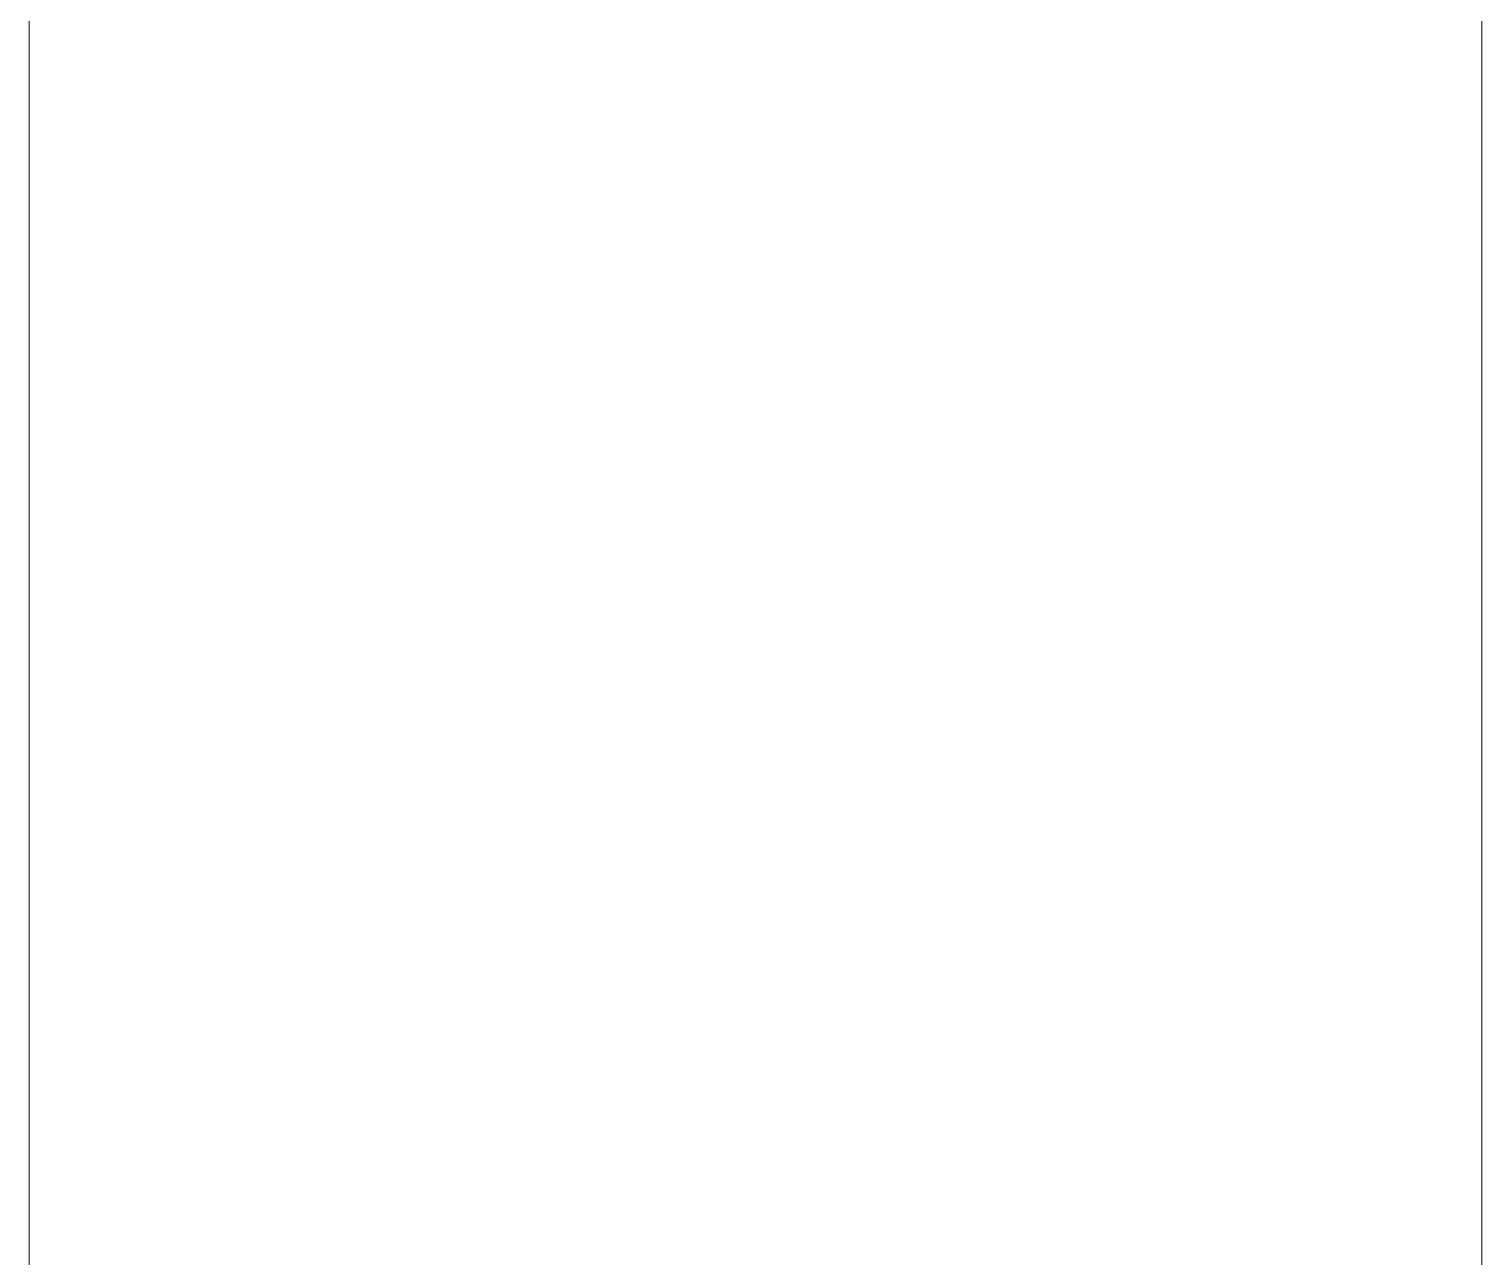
# Model space of a CAD drawing. Header units: millimetres. Extents: x -48147 to 1414029, y -496296 to 18123.
# Drawn here: x 1377438.08 to 1377471.07, y -490250.62 to -490222.73 of the extents above; entities that cross this region are included whole.
import ezdxf

# ---------------------------------------------------------------- set-up
doc = ezdxf.new("R2010")
doc.units = ezdxf.units.MM
doc.header["$MEASUREMENT"] = 0
doc.linetypes.add('Wipeout_Contour', pattern=[1000, 0, -1000])
doc.layers.add('New_A-35-M_FFE_Sanitary', color=7, linetype='Continuous')
doc.layers.add('New_A-35-M_FFE_Sanitary_Pen_No__64', color=7, linetype='Continuous', lineweight=20, true_color=0x606060)

# ---------------------------------------------------------------- blocks, each defined once
blk = doc.blocks.new('Section Elem_192_2', base_point=(1372878.996, -490836.732))
at = {"color": 254, "linetype": 'Wipeout_Contour', "lineweight": 0, "ltscale": 5848398.447599839}
blk.add_wipeout([(1377469.929, -490219.442), (1377466.446, -490219.177), (1377466.446, -490222.732), (1377469.929, -490222.732)], dxfattribs=at).dxf.layer = 'New_A-35-M_FFE_Sanitary'
at = {"color": 254, "linetype": 'Wipeout_Contour', "lineweight": 0, "ltscale": 5848287.741851012}
blk.add_wipeout([(1377439.445, -490219.416), (1377438.079, -490219.725), (1377438.079, -490222.732), (1377439.445, -490222.732)], dxfattribs=at).dxf.layer = 'New_A-35-M_FFE_Sanitary'
at = {"color": 254, "linetype": 'Wipeout_Contour', "lineweight": 0, "ltscale": 5848381.759810004}
blk.add_wipeout([(1377466.446, -490219.177), (1377461.156, -490218.997), (1377461.156, -490222.732), (1377466.446, -490222.732)], dxfattribs=at).dxf.layer = 'New_A-35-M_FFE_Sanitary'
at = {"color": 254, "linetype": 'Wipeout_Contour', "lineweight": 0, "ltscale": 5848411.508826317}
blk.add_wipeout([(1377471.074, -490222.732), (1377469.929, -490222.732), (1377469.929, -490226.022), (1377471.074, -490225.711)], dxfattribs=at).dxf.layer = 'New_A-35-M_FFE_Sanitary'
at = {"layer": 'New_A-35-M_FFE_Sanitary_Pen_No__64', "linetype": 'Continuous'}
blk.add_line((1377471.074, -490222.732), (1377471.074, -490219.753), dxfattribs=at)
at = {"color": 254, "linetype": 'Wipeout_Contour', "lineweight": 0, "ltscale": 5848359.845177555}
blk.add_wipeout([(1377461.156, -490218.997), (1377454.865, -490218.93), (1377454.865, -490222.732), (1377461.156, -490222.732)], dxfattribs=at).dxf.layer = 'New_A-35-M_FFE_Sanitary'
at = {"color": 254, "linetype": 'Wipeout_Contour', "lineweight": 0, "ltscale": 5848402.987993745}
blk.add_wipeout([(1377469.929, -490222.732), (1377466.446, -490222.732), (1377466.446, -490226.288), (1377469.929, -490226.022)], dxfattribs=at).dxf.layer = 'New_A-35-M_FFE_Sanitary'
at = {"color": 254, "linetype": 'Wipeout_Contour', "lineweight": 0, "ltscale": 5848336.049110056}
blk.add_wipeout([(1377454.865, -490218.93), (1377448.53, -490218.986), (1377448.53, -490222.732), (1377454.865, -490222.732)], dxfattribs=at).dxf.layer = 'New_A-35-M_FFE_Sanitary'
at = {"color": 254, "linetype": 'Wipeout_Contour', "lineweight": 0, "ltscale": 5848386.616998613}
blk.add_wipeout([(1377466.446, -490222.732), (1377461.156, -490222.732), (1377461.156, -490226.468), (1377466.446, -490226.288)], dxfattribs=at).dxf.layer = 'New_A-35-M_FFE_Sanitary'
at = {"color": 254, "linetype": 'Wipeout_Contour', "lineweight": 0, "ltscale": 5848415.710310549}
blk.add_wipeout([(1377471.074, -490225.711), (1377469.929, -490226.022), (1377469.929, -490229.304), (1377471.074, -490228.683)], dxfattribs=at).dxf.layer = 'New_A-35-M_FFE_Sanitary'
at = {"layer": 'New_A-35-M_FFE_Sanitary_Pen_No__64', "linetype": 'Continuous'}
blk.add_line((1377471.074, -490225.711), (1377471.074, -490222.732), dxfattribs=at)
at = {"color": 254, "linetype": 'Wipeout_Contour', "lineweight": 0, "ltscale": 5848313.996192465}
blk.add_wipeout([(1377448.53, -490218.986), (1377443.115, -490219.157), (1377443.115, -490222.732), (1377448.53, -490222.732)], dxfattribs=at).dxf.layer = 'New_A-35-M_FFE_Sanitary'
at = {"color": 254, "linetype": 'Wipeout_Contour', "lineweight": 0, "ltscale": 5848364.888630542}
blk.add_wipeout([(1377461.156, -490222.732), (1377454.865, -490222.732), (1377454.865, -490226.535), (1377461.156, -490226.468)], dxfattribs=at).dxf.layer = 'New_A-35-M_FFE_Sanitary'
at = {"color": 254, "linetype": 'Wipeout_Contour', "lineweight": 0, "ltscale": 5848407.574753085}
blk.add_wipeout([(1377469.929, -490226.022), (1377466.446, -490226.288), (1377466.446, -490229.835), (1377469.929, -490229.304)], dxfattribs=at).dxf.layer = 'New_A-35-M_FFE_Sanitary'
at = {"color": 254, "linetype": 'Wipeout_Contour', "lineweight": 0, "ltscale": 5848341.101742331}
blk.add_wipeout([(1377454.865, -490222.732), (1377448.53, -490222.732), (1377448.53, -490226.479), (1377454.865, -490226.535)], dxfattribs=at).dxf.layer = 'New_A-35-M_FFE_Sanitary'
at = {"color": 254, "linetype": 'Wipeout_Contour', "lineweight": 0, "ltscale": 5848391.501404954}
blk.add_wipeout([(1377466.446, -490226.288), (1377461.156, -490226.468), (1377461.156, -490230.195), (1377466.446, -490229.835)], dxfattribs=at).dxf.layer = 'New_A-35-M_FFE_Sanitary'
at = {"color": 254, "linetype": 'Wipeout_Contour', "lineweight": 0, "ltscale": 5848419.896218313}
blk.add_wipeout([(1377471.074, -490228.683), (1377469.929, -490229.304), (1377469.929, -490232.571), (1377471.074, -490231.641)], dxfattribs=at).dxf.layer = 'New_A-35-M_FFE_Sanitary'
at = {"layer": 'New_A-35-M_FFE_Sanitary_Pen_No__64', "linetype": 'Continuous'}
blk.add_line((1377471.074, -490228.683), (1377471.074, -490225.711), dxfattribs=at)
at = {"color": 254, "linetype": 'Wipeout_Contour', "lineweight": 0, "ltscale": 5848318.875823108}
blk.add_wipeout([(1377448.53, -490222.732), (1377443.115, -490222.732), (1377443.115, -490226.308), (1377448.53, -490226.479)], dxfattribs=at).dxf.layer = 'New_A-35-M_FFE_Sanitary'
at = {"color": 254, "linetype": 'Wipeout_Contour', "lineweight": 0, "ltscale": 5848369.937953612}
blk.add_wipeout([(1377461.156, -490226.468), (1377454.865, -490226.535), (1377454.865, -490230.329), (1377461.156, -490230.195)], dxfattribs=at).dxf.layer = 'New_A-35-M_FFE_Sanitary'
at = {"color": 254, "linetype": 'Wipeout_Contour', "lineweight": 0, "ltscale": 5848412.144748248}
blk.add_wipeout([(1377469.929, -490229.304), (1377466.446, -490229.835), (1377466.446, -490233.365), (1377469.929, -490232.571)], dxfattribs=at).dxf.layer = 'New_A-35-M_FFE_Sanitary'
at = {"color": 254, "linetype": 'Wipeout_Contour', "lineweight": 0, "ltscale": 5848301.605574861}
blk.add_wipeout([(1377443.115, -490222.732), (1377439.445, -490222.732), (1377439.445, -490226.048), (1377443.115, -490226.308)], dxfattribs=at).dxf.layer = 'New_A-35-M_FFE_Sanitary'
at = {"color": 254, "linetype": 'Wipeout_Contour', "lineweight": 0, "ltscale": 5848346.158298871}
blk.add_wipeout([(1377454.865, -490226.535), (1377448.53, -490226.479), (1377448.53, -490230.217), (1377454.865, -490230.329)], dxfattribs=at).dxf.layer = 'New_A-35-M_FFE_Sanitary'
at = {"color": 254, "linetype": 'Wipeout_Contour', "lineweight": 0, "ltscale": 5848396.368127576}
blk.add_wipeout([(1377466.446, -490229.835), (1377461.156, -490230.195), (1377461.156, -490233.904), (1377466.446, -490233.365)], dxfattribs=at).dxf.layer = 'New_A-35-M_FFE_Sanitary'
at = {"color": 254, "linetype": 'Wipeout_Contour', "lineweight": 0, "ltscale": 5848424.056569789}
blk.add_wipeout([(1377471.074, -490231.641), (1377469.929, -490232.571), (1377469.929, -490235.813), (1377471.074, -490234.577)], dxfattribs=at).dxf.layer = 'New_A-35-M_FFE_Sanitary'
at = {"layer": 'New_A-35-M_FFE_Sanitary_Pen_No__64', "linetype": 'Continuous'}
blk.add_line((1377471.074, -490231.641), (1377471.074, -490228.683), dxfattribs=at)
at = {"color": 254, "linetype": 'Wipeout_Contour', "lineweight": 0, "ltscale": 5848291.919730621}
blk.add_wipeout([(1377439.445, -490222.732), (1377438.079, -490222.732), (1377438.079, -490225.74), (1377439.445, -490226.048)], dxfattribs=at).dxf.layer = 'New_A-35-M_FFE_Sanitary'
at = {"color": 254, "linetype": 'Wipeout_Contour', "lineweight": 0, "ltscale": 5848323.780836809}
blk.add_wipeout([(1377448.53, -490226.479), (1377443.115, -490226.308), (1377443.115, -490229.875), (1377448.53, -490230.217)], dxfattribs=at).dxf.layer = 'New_A-35-M_FFE_Sanitary'
at = {"color": 254, "linetype": 'Wipeout_Contour', "lineweight": 0, "ltscale": 5848374.96905479}
blk.add_wipeout([(1377461.156, -490230.195), (1377454.865, -490230.329), (1377454.865, -490234.104), (1377461.156, -490233.904)], dxfattribs=at).dxf.layer = 'New_A-35-M_FFE_Sanitary'
at = {"color": 254, "linetype": 'Wipeout_Contour', "lineweight": 0, "ltscale": 5848416.687017309}
blk.add_wipeout([(1377469.929, -490232.571), (1377466.446, -490233.365), (1377466.446, -490236.87), (1377469.929, -490235.813)], dxfattribs=at).dxf.layer = 'New_A-35-M_FFE_Sanitary'
at = {"layer": 'New_A-35-M_FFE_Sanitary_Pen_No__64', "linetype": 'Continuous'}
blk.add_line((1377438.079, -490222.732), (1377438.079, -490219.725), dxfattribs=at)
at = {"color": 254, "linetype": 'Wipeout_Contour', "lineweight": 0, "ltscale": 5848306.223189465}
blk.add_wipeout([(1377443.115, -490226.308), (1377439.445, -490226.048), (1377439.445, -490229.357), (1377443.115, -490229.875)], dxfattribs=at).dxf.layer = 'New_A-35-M_FFE_Sanitary'
at = {"color": 254, "linetype": 'Wipeout_Contour', "lineweight": 0, "ltscale": 5848351.196608572}
blk.add_wipeout([(1377454.865, -490230.329), (1377448.53, -490230.217), (1377448.53, -490233.936), (1377454.865, -490234.104)], dxfattribs=at).dxf.layer = 'New_A-35-M_FFE_Sanitary'
at = {"color": 254, "linetype": 'Wipeout_Contour', "lineweight": 0, "ltscale": 5848401.205453416}
blk.add_wipeout([(1377466.446, -490233.365), (1377461.156, -490233.904), (1377461.156, -490237.586), (1377466.446, -490236.87)], dxfattribs=at).dxf.layer = 'New_A-35-M_FFE_Sanitary'
at = {"color": 254, "linetype": 'Wipeout_Contour', "lineweight": 0, "ltscale": 5848428.181417258}
blk.add_wipeout([(1377471.074, -490234.577), (1377469.929, -490235.813), (1377469.929, -490239.024), (1377471.074, -490237.484)], dxfattribs=at).dxf.layer = 'New_A-35-M_FFE_Sanitary'
at = {"layer": 'New_A-35-M_FFE_Sanitary_Pen_No__64', "linetype": 'Continuous'}
blk.add_line((1377471.074, -490234.577), (1377471.074, -490231.641), dxfattribs=at)
at = {"color": 254, "linetype": 'Wipeout_Contour', "lineweight": 0, "ltscale": 5848296.157638669}
blk.add_wipeout([(1377439.445, -490226.048), (1377438.079, -490225.74), (1377438.079, -490228.74), (1377439.445, -490229.357)], dxfattribs=at).dxf.layer = 'New_A-35-M_FFE_Sanitary'
at = {"color": 254, "linetype": 'Wipeout_Contour', "lineweight": 0, "ltscale": 5848328.668101441}
blk.add_wipeout([(1377448.53, -490230.217), (1377443.115, -490229.875), (1377443.115, -490233.425), (1377448.53, -490233.936)], dxfattribs=at).dxf.layer = 'New_A-35-M_FFE_Sanitary'
at = {"color": 254, "linetype": 'Wipeout_Contour', "lineweight": 0, "ltscale": 5848379.969814037}
blk.add_wipeout([(1377461.156, -490233.904), (1377454.865, -490234.104), (1377454.865, -490237.852), (1377461.156, -490237.586)], dxfattribs=at).dxf.layer = 'New_A-35-M_FFE_Sanitary'
at = {"color": 254, "linetype": 'Wipeout_Contour', "lineweight": 0, "ltscale": 5848421.190653518}
blk.add_wipeout([(1377469.929, -490235.813), (1377466.446, -490236.87), (1377466.446, -490240.34), (1377469.929, -490239.024)], dxfattribs=at).dxf.layer = 'New_A-35-M_FFE_Sanitary'
at = {"layer": 'New_A-35-M_FFE_Sanitary_Pen_No__64', "linetype": 'Continuous'}
blk.add_line((1377438.079, -490225.74), (1377438.079, -490222.732), dxfattribs=at)
at = {"color": 254, "linetype": 'Wipeout_Contour', "lineweight": 0, "ltscale": 5848310.823945595}
blk.add_wipeout([(1377443.115, -490229.875), (1377439.445, -490229.357), (1377439.445, -490232.649), (1377443.115, -490233.425)], dxfattribs=at).dxf.layer = 'New_A-35-M_FFE_Sanitary'
at = {"color": 254, "linetype": 'Wipeout_Contour', "lineweight": 0, "ltscale": 5848356.204533763}
blk.add_wipeout([(1377454.865, -490234.104), (1377448.53, -490233.936), (1377448.53, -490237.629), (1377454.865, -490237.852)], dxfattribs=at).dxf.layer = 'New_A-35-M_FFE_Sanitary'
at = {"color": 254, "linetype": 'Wipeout_Contour', "lineweight": 0, "ltscale": 5848406.001737974}
blk.add_wipeout([(1377466.446, -490236.87), (1377461.156, -490237.586), (1377461.156, -490241.232), (1377466.446, -490240.34)], dxfattribs=at).dxf.layer = 'New_A-35-M_FFE_Sanitary'
at = {"color": 254, "linetype": 'Wipeout_Contour', "lineweight": 0, "ltscale": 5848432.26087886}
blk.add_wipeout([(1377471.074, -490237.484), (1377469.929, -490239.024), (1377469.929, -490242.196), (1377471.074, -490240.356)], dxfattribs=at).dxf.layer = 'New_A-35-M_FFE_Sanitary'
at = {"layer": 'New_A-35-M_FFE_Sanitary_Pen_No__64', "linetype": 'Continuous'}
blk.add_line((1377471.074, -490237.484), (1377471.074, -490234.577), dxfattribs=at)
at = {"color": 254, "linetype": 'Wipeout_Contour', "lineweight": 0, "ltscale": 5848300.379855829}
blk.add_wipeout([(1377439.445, -490229.357), (1377438.079, -490228.74), (1377438.079, -490231.725), (1377439.445, -490232.649)], dxfattribs=at).dxf.layer = 'New_A-35-M_FFE_Sanitary'
at = {"color": 254, "linetype": 'Wipeout_Contour', "lineweight": 0, "ltscale": 5848333.525852625}
blk.add_wipeout([(1377448.53, -490233.936), (1377443.115, -490233.425), (1377443.115, -490236.949), (1377448.53, -490237.629)], dxfattribs=at).dxf.layer = 'New_A-35-M_FFE_Sanitary'
at = {"color": 254, "linetype": 'Wipeout_Contour', "lineweight": 0, "ltscale": 5848384.928184114}
blk.add_wipeout([(1377461.156, -490237.586), (1377454.865, -490237.852), (1377454.865, -490241.564), (1377461.156, -490241.232)], dxfattribs=at).dxf.layer = 'New_A-35-M_FFE_Sanitary'
at = {"color": 254, "linetype": 'Wipeout_Contour', "lineweight": 0, "ltscale": 5848425.644834906}
blk.add_wipeout([(1377469.929, -490239.024), (1377466.446, -490240.34), (1377466.446, -490243.768), (1377469.929, -490242.196)], dxfattribs=at).dxf.layer = 'New_A-35-M_FFE_Sanitary'
at = {"layer": 'New_A-35-M_FFE_Sanitary_Pen_No__64', "linetype": 'Continuous'}
blk.add_line((1377438.079, -490228.74), (1377438.079, -490225.74), dxfattribs=at)
at = {"color": 254, "linetype": 'Wipeout_Contour', "lineweight": 0, "ltscale": 5848315.396802842}
blk.add_wipeout([(1377443.115, -490233.425), (1377439.445, -490232.649), (1377439.445, -490235.917), (1377443.115, -490236.949)], dxfattribs=at).dxf.layer = 'New_A-35-M_FFE_Sanitary'
at = {"color": 254, "linetype": 'Wipeout_Contour', "lineweight": 0, "ltscale": 5848361.170009703}
blk.add_wipeout([(1377454.865, -490237.852), (1377448.53, -490237.629), (1377448.53, -490241.286), (1377454.865, -490241.564)], dxfattribs=at).dxf.layer = 'New_A-35-M_FFE_Sanitary'
at = {"color": 254, "linetype": 'Wipeout_Contour', "lineweight": 0, "ltscale": 5848410.745433844}
blk.add_wipeout([(1377466.446, -490240.34), (1377461.156, -490241.232), (1377461.156, -490244.834), (1377466.446, -490243.768)], dxfattribs=at).dxf.layer = 'New_A-35-M_FFE_Sanitary'
at = {"color": 254, "linetype": 'Wipeout_Contour', "lineweight": 0, "ltscale": 5848436.285168486}
blk.add_wipeout([(1377471.074, -490240.356), (1377469.929, -490242.196), (1377469.929, -490245.321), (1377471.074, -490243.186)], dxfattribs=at).dxf.layer = 'New_A-35-M_FFE_Sanitary'
at = {"layer": 'New_A-35-M_FFE_Sanitary_Pen_No__64', "linetype": 'Continuous'}
blk.add_line((1377471.074, -490240.356), (1377471.074, -490237.484), dxfattribs=at)
at = {"color": 254, "linetype": 'Wipeout_Contour', "lineweight": 0, "ltscale": 5848304.57630974}
blk.add_wipeout([(1377439.445, -490232.649), (1377438.079, -490231.725), (1377438.079, -490234.689), (1377439.445, -490235.917)], dxfattribs=at).dxf.layer = 'New_A-35-M_FFE_Sanitary'
at = {"color": 254, "linetype": 'Wipeout_Contour', "lineweight": 0, "ltscale": 5848338.342395213}
blk.add_wipeout([(1377448.53, -490237.629), (1377443.115, -490236.949), (1377443.115, -490240.439), (1377448.53, -490241.286)], dxfattribs=at).dxf.layer = 'New_A-35-M_FFE_Sanitary'
at = {"color": 254, "linetype": 'Wipeout_Contour', "lineweight": 0, "ltscale": 5848389.83221963}
blk.add_wipeout([(1377461.156, -490241.232), (1377454.865, -490241.564), (1377454.865, -490245.23), (1377461.156, -490244.834)], dxfattribs=at).dxf.layer = 'New_A-35-M_FFE_Sanitary'
at = {"color": 254, "linetype": 'Wipeout_Contour', "lineweight": 0, "ltscale": 5848430.038852599}
blk.add_wipeout([(1377469.929, -490242.196), (1377466.446, -490243.768), (1377466.446, -490247.145), (1377469.929, -490245.321)], dxfattribs=at).dxf.layer = 'New_A-35-M_FFE_Sanitary'
at = {"layer": 'New_A-35-M_FFE_Sanitary_Pen_No__64', "linetype": 'Continuous'}
blk.add_line((1377438.079, -490231.725), (1377438.079, -490228.74), dxfattribs=at)
at = {"color": 254, "linetype": 'Wipeout_Contour', "lineweight": 0, "ltscale": 5848319.930777645}
blk.add_wipeout([(1377443.115, -490236.949), (1377439.445, -490235.917), (1377439.445, -490239.153), (1377443.115, -490240.439)], dxfattribs=at).dxf.layer = 'New_A-35-M_FFE_Sanitary'
at = {"color": 254, "linetype": 'Wipeout_Contour', "lineweight": 0, "ltscale": 5848366.081073659}
blk.add_wipeout([(1377454.865, -490241.564), (1377448.53, -490241.286), (1377448.53, -490244.898), (1377454.865, -490245.23)], dxfattribs=at).dxf.layer = 'New_A-35-M_FFE_Sanitary'
at = {"color": 254, "linetype": 'Wipeout_Contour', "lineweight": 0, "ltscale": 5848440.244623302}
blk.add_wipeout([(1377471.074, -490243.186), (1377469.929, -490245.321), (1377469.929, -490248.391), (1377471.074, -490245.966)], dxfattribs=at).dxf.layer = 'New_A-35-M_FFE_Sanitary'
at = {"color": 254, "linetype": 'Wipeout_Contour', "lineweight": 0, "ltscale": 5848415.425118887}
blk.add_wipeout([(1377466.446, -490243.768), (1377461.156, -490244.834), (1377461.156, -490248.382), (1377466.446, -490247.145)], dxfattribs=at).dxf.layer = 'New_A-35-M_FFE_Sanitary'
at = {"layer": 'New_A-35-M_FFE_Sanitary_Pen_No__64', "linetype": 'Continuous'}
blk.add_line((1377471.074, -490243.186), (1377471.074, -490240.356), dxfattribs=at)
at = {"color": 254, "linetype": 'Wipeout_Contour', "lineweight": 0, "ltscale": 5848308.736962341}
blk.add_wipeout([(1377439.445, -490235.917), (1377438.079, -490234.689), (1377438.079, -490237.624), (1377439.445, -490239.153)], dxfattribs=at).dxf.layer = 'New_A-35-M_FFE_Sanitary'
at = {"color": 254, "linetype": 'Wipeout_Contour', "lineweight": 0, "ltscale": 5848343.106131837}
blk.add_wipeout([(1377448.53, -490241.286), (1377443.115, -490240.439), (1377443.115, -490243.886), (1377448.53, -490244.898)], dxfattribs=at).dxf.layer = 'New_A-35-M_FFE_Sanitary'
at = {"color": 254, "linetype": 'Wipeout_Contour', "lineweight": 0, "ltscale": 5848394.670105836}
blk.add_wipeout([(1377461.156, -490244.834), (1377454.865, -490245.23), (1377454.865, -490248.842), (1377461.156, -490248.382)], dxfattribs=at).dxf.layer = 'New_A-35-M_FFE_Sanitary'
at = {"color": 254, "linetype": 'Wipeout_Contour', "lineweight": 0, "ltscale": 5848434.362138136}
blk.add_wipeout([(1377469.929, -490245.321), (1377466.446, -490247.145), (1377466.446, -490250.464), (1377469.929, -490248.391)], dxfattribs=at).dxf.layer = 'New_A-35-M_FFE_Sanitary'
at = {"layer": 'New_A-35-M_FFE_Sanitary_Pen_No__64', "linetype": 'Continuous'}
blk.add_line((1377438.079, -490234.689), (1377438.079, -490231.725), dxfattribs=at)
at = {"color": 254, "linetype": 'Wipeout_Contour', "lineweight": 0, "ltscale": 5848324.414972653}
blk.add_wipeout([(1377443.115, -490240.439), (1377439.445, -490239.153), (1377439.445, -490242.35), (1377443.115, -490243.886)], dxfattribs=at).dxf.layer = 'New_A-35-M_FFE_Sanitary'
at = {"color": 254, "linetype": 'Wipeout_Contour', "lineweight": 0, "ltscale": 5848370.925893744}
blk.add_wipeout([(1377454.865, -490245.23), (1377448.53, -490244.898), (1377448.53, -490248.456), (1377454.865, -490248.842)], dxfattribs=at).dxf.layer = 'New_A-35-M_FFE_Sanitary'
at = {"color": 254, "linetype": 'Wipeout_Contour', "lineweight": 0, "ltscale": 5848444.129729675}
blk.add_wipeout([(1377471.074, -490245.966), (1377469.929, -490248.391), (1377469.929, -490251.4), (1377471.074, -490248.69)], dxfattribs=at).dxf.layer = 'New_A-35-M_FFE_Sanitary'
at = {"color": 254, "linetype": 'Wipeout_Contour', "lineweight": 0, "ltscale": 5848420.029524026}
blk.add_wipeout([(1377466.446, -490247.145), (1377461.156, -490248.382), (1377461.156, -490251.868), (1377466.446, -490250.464)], dxfattribs=at).dxf.layer = 'New_A-35-M_FFE_Sanitary'
at = {"layer": 'New_A-35-M_FFE_Sanitary_Pen_No__64', "linetype": 'Continuous'}
blk.add_line((1377471.074, -490245.966), (1377471.074, -490243.186), dxfattribs=at)
at = {"color": 254, "linetype": 'Wipeout_Contour', "lineweight": 0, "ltscale": 5848312.851843185}
blk.add_wipeout([(1377439.445, -490239.153), (1377438.079, -490237.624), (1377438.079, -490240.523), (1377439.445, -490242.35)], dxfattribs=at).dxf.layer = 'New_A-35-M_FFE_Sanitary'
at = {"color": 254, "linetype": 'Wipeout_Contour', "lineweight": 0, "ltscale": 5848347.805591138}
blk.add_wipeout([(1377448.53, -490244.898), (1377443.115, -490243.886), (1377443.115, -490247.282), (1377448.53, -490248.456)], dxfattribs=at).dxf.layer = 'New_A-35-M_FFE_Sanitary'
at = {"color": 254, "linetype": 'Wipeout_Contour', "lineweight": 0, "ltscale": 5848399.430187118}
blk.add_wipeout([(1377461.156, -490248.382), (1377454.865, -490248.842), (1377454.865, -490252.391), (1377461.156, -490251.868)], dxfattribs=at).dxf.layer = 'New_A-35-M_FFE_Sanitary'
at = {"color": 254, "linetype": 'Wipeout_Contour', "lineweight": 0, "ltscale": 5848438.604290038}
blk.add_wipeout([(1377469.929, -490248.391), (1377466.446, -490250.464), (1377466.446, -490253.715), (1377469.929, -490251.4)], dxfattribs=at).dxf.layer = 'New_A-35-M_FFE_Sanitary'
at = {"layer": 'New_A-35-M_FFE_Sanitary_Pen_No__64', "linetype": 'Continuous'}
blk.add_line((1377438.079, -490237.624), (1377438.079, -490234.689), dxfattribs=at)
at = {"color": 254, "linetype": 'Wipeout_Contour', "lineweight": 0, "ltscale": 5848328.838604962}
blk.add_wipeout([(1377443.115, -490243.886), (1377439.445, -490242.35), (1377439.445, -490245.5), (1377443.115, -490247.282)], dxfattribs=at).dxf.layer = 'New_A-35-M_FFE_Sanitary'
at = {"color": 254, "linetype": 'Wipeout_Contour', "lineweight": 0, "ltscale": 5848375.692797442}
blk.add_wipeout([(1377454.865, -490248.842), (1377448.53, -490248.456), (1377448.53, -490251.953), (1377454.865, -490252.391)], dxfattribs=at).dxf.layer = 'New_A-35-M_FFE_Sanitary'
at = {"color": 254, "linetype": 'Wipeout_Contour', "lineweight": 0, "ltscale": 5848447.931147891}
blk.add_wipeout([(1377471.074, -490248.69), (1377469.929, -490251.4), (1377469.929, -490254.339), (1377471.074, -490251.352)], dxfattribs=at).dxf.layer = 'New_A-35-M_FFE_Sanitary'
at = {"color": 254, "linetype": 'Wipeout_Contour', "lineweight": 0, "ltscale": 5848424.547560602}
blk.add_wipeout([(1377466.446, -490250.464), (1377461.156, -490251.868), (1377461.156, -490255.285), (1377466.446, -490253.715)], dxfattribs=at).dxf.layer = 'New_A-35-M_FFE_Sanitary'
at = {"layer": 'New_A-35-M_FFE_Sanitary_Pen_No__64', "linetype": 'Continuous'}
for p, q in [((1377471.074, -490248.69), (1377471.074, -490245.966)), ((1377471.074, -490251.352), (1377471.074, -490248.69))]:
    blk.add_line(p, q, dxfattribs=at)
at = {"color": 254, "linetype": 'Wipeout_Contour', "lineweight": 0, "ltscale": 5848316.911079178}
blk.add_wipeout([(1377439.445, -490242.35), (1377438.079, -490240.523), (1377438.079, -490243.38), (1377439.445, -490245.5)], dxfattribs=at).dxf.layer = 'New_A-35-M_FFE_Sanitary'
at = {"color": 254, "linetype": 'Wipeout_Contour', "lineweight": 0, "ltscale": 5848352.429455628}
blk.add_wipeout([(1377448.53, -490248.456), (1377443.115, -490247.282), (1377443.115, -490250.62), (1377448.53, -490251.953)], dxfattribs=at).dxf.layer = 'New_A-35-M_FFE_Sanitary'
at = {"layer": 'New_A-35-M_FFE_Sanitary_Pen_No__64', "linetype": 'Continuous'}
blk.add_line((1377438.079, -490240.523), (1377438.079, -490237.624), dxfattribs=at)
at = {"color": 254, "linetype": 'Wipeout_Contour', "lineweight": 0, "ltscale": 5848333.191033458}
blk.add_wipeout([(1377443.115, -490247.282), (1377439.445, -490245.5), (1377439.445, -490248.595), (1377443.115, -490250.62)], dxfattribs=at).dxf.layer = 'New_A-35-M_FFE_Sanitary'
at = {"color": 254, "linetype": 'Wipeout_Contour', "lineweight": 0, "ltscale": 5848320.904922093}
blk.add_wipeout([(1377439.445, -490245.5), (1377438.079, -490243.38), (1377438.079, -490246.186), (1377439.445, -490248.595)], dxfattribs=at).dxf.layer = 'New_A-35-M_FFE_Sanitary'
at = {"color": 254, "linetype": 'Wipeout_Contour', "lineweight": 0, "ltscale": 5848356.966589125}
blk.add_wipeout([(1377448.53, -490251.953), (1377443.115, -490250.62), (1377443.115, -490253.889), (1377448.53, -490255.379)], dxfattribs=at).dxf.layer = 'New_A-35-M_FFE_Sanitary'
at = {"layer": 'New_A-35-M_FFE_Sanitary_Pen_No__64', "linetype": 'Continuous'}
blk.add_line((1377438.079, -490243.38), (1377438.079, -490240.523), dxfattribs=at)
at = {"color": 254, "linetype": 'Wipeout_Contour', "lineweight": 0, "ltscale": 5848337.461785425}
blk.add_wipeout([(1377443.115, -490250.62), (1377439.445, -490248.595), (1377439.445, -490251.627), (1377443.115, -490253.889)], dxfattribs=at).dxf.layer = 'New_A-35-M_FFE_Sanitary'
at = {"color": 254, "linetype": 'Wipeout_Contour', "lineweight": 0, "ltscale": 5848324.823774547}
blk.add_wipeout([(1377439.445, -490248.595), (1377438.079, -490246.186), (1377438.079, -490248.936), (1377439.445, -490251.627)], dxfattribs=at).dxf.layer = 'New_A-35-M_FFE_Sanitary'
at = {"layer": 'New_A-35-M_FFE_Sanitary_Pen_No__64', "linetype": 'Continuous'}
blk.add_line((1377438.079, -490246.186), (1377438.079, -490243.38), dxfattribs=at)
at = {"color": 254, "linetype": 'Wipeout_Contour', "lineweight": 0, "ltscale": 5848328.65821484}
blk.add_wipeout([(1377439.445, -490251.627), (1377438.079, -490248.936), (1377438.079, -490251.623), (1377439.445, -490254.59)], dxfattribs=at).dxf.layer = 'New_A-35-M_FFE_Sanitary'
at = {"layer": 'New_A-35-M_FFE_Sanitary_Pen_No__64', "linetype": 'Continuous'}
for p, q in [((1377438.079, -490248.936), (1377438.079, -490246.186)), ((1377438.079, -490251.623), (1377438.079, -490248.936))]:
    blk.add_line(p, q, dxfattribs=at)

msp = doc.modelspace()

# ---------------------------------------------------------------- block references
at = {"layer": 'New_A-35-M_FFE_Sanitary'}
msp.add_blockref('Section Elem_192_2', (1372878.996, -490836.732), dxfattribs=at)

doc.saveas('drawing.dxf')
